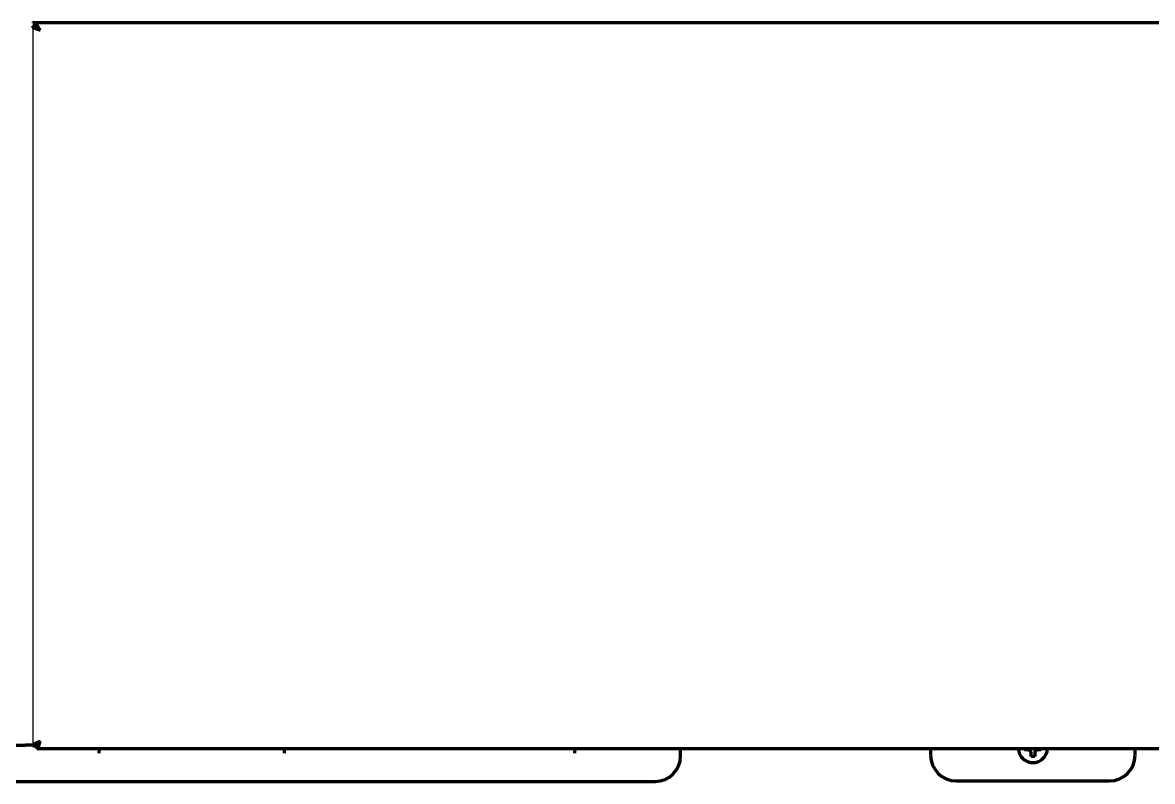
# Model space of a CAD drawing. Header units: inches. Extents: x -3022 to 7311, y 343 to 5680.
# Drawn here: x 2933.1 to 3242.7, y 2261.3 to 2469.3 of the extents above; entities that cross this region are included whole.
import ezdxf

# ---------------------------------------------------------------- set-up
doc = ezdxf.new("R2010")
doc.units = ezdxf.units.IN

msp = doc.modelspace()

# ---------------------------------------------------------------- linework, layer by layer
at = {"linetype": 'Continuous', "lineweight": 70}
for p, q in [((2935.92, 2469.3), (3485.92, 2469.3)), ((2935.92, 2468.21), (2935.92, 2468.31)), ((2935.92, 2468.2), (2936.3, 2468.2)), ((2936.92, 2469.4), (2936.92, 2469.3)), ((2767.92, 2271.3), (2933.92, 2271.3)), ((2935.92, 2271.3), (2933.92, 2271.3)), ((2935.92, 2271.1), (2935.92, 2271.3)), ((2935.92, 2271.1), (2936.92, 2271.1)), ((2937.19, 2271.34), (2937.02, 2271.34)), ((2937.12, 2270.3), (2937.12, 2271.3)), ((3484.72, 2270.3), (2937.12, 2270.3)), ((2937.67, 2271.84), (2937.4, 2271.84)), ((2954.07, 2270.3), (2954.04, 2269.1)), ((3004.77, 2270.3), (3004.79, 2269.1)), ((3084.4, 2270.3), (3084.37, 2269.1)), ((3113.42, 2268.32), (3113.42, 2270.3)), ((3181.92, 2270.3), (3181.92, 2268.49)), ((3207.62, 2269.99), (3207.62, 2270.3)), ((3212.22, 2270.3), (3212.22, 2269.99)), ((3237.92, 2268.49), (3237.92, 2270.3)), ((2852.39, 2261.34), (3106.44, 2261.34)), ((3188.92, 2261.49), (3230.92, 2261.49))]:
    msp.add_line(p, q, dxfattribs=at)
msp.add_line((2935.92, 2468.2), (2935.92, 2271.3))
msp.add_arc((3209.92, 2270.49), 4, 182.8181, 357.1875, dxfattribs=at)
for centre, major_axis, ratio, start_param, end_param in [((3106.39, 2268.37), (4.99, -4.99), 0.992433, 5.501585, 7.064785), ((3188.92, 2268.49), (-4.95, -4.95), 0.999695, 5.497939, 7.068431), ((3230.92, 2268.49), (4.95, -4.95), 0.999695, 5.497939, 7.068431)]:
    msp.add_ellipse(centre, major_axis=major_axis, ratio=ratio, start_param=start_param, end_param=end_param, dxfattribs=at)
for points in [[(2937.92, 2467.3), (2937.89, 2467.33), (2937.85, 2467.41), (2937.78, 2467.52), (2937.7, 2467.63), (2937.63, 2467.74), (2937.56, 2467.85), (2937.49, 2467.96), (2937.42, 2468.06), (2937.35, 2468.16), (2937.28, 2468.26), (2937.2, 2468.36), (2937.13, 2468.45), (2937.06, 2468.54), (2936.99, 2468.63), (2936.92, 2468.71), (2936.85, 2468.79), (2936.78, 2468.86), (2936.7, 2468.93), (2936.63, 2468.99), (2936.56, 2469.05), (2936.49, 2469.1), (2936.42, 2469.14), (2936.35, 2469.18), (2936.28, 2469.22), (2936.2, 2469.25), (2936.13, 2469.27), (2936.06, 2469.28), (2935.99, 2469.29), (2935.94, 2469.3), (2935.92, 2469.3)], [(2937.92, 2467.3), (2937.89, 2467.31), (2937.85, 2467.35), (2937.78, 2467.41), (2937.7, 2467.46), (2937.63, 2467.52), (2937.56, 2467.57), (2937.49, 2467.63), (2937.42, 2467.68), (2937.35, 2467.73), (2937.28, 2467.78), (2937.2, 2467.83), (2937.13, 2467.87), (2937.06, 2467.92), (2936.99, 2467.96), (2936.92, 2468), (2936.85, 2468.04), (2936.78, 2468.08), (2936.7, 2468.11), (2936.63, 2468.14), (2936.56, 2468.17), (2936.49, 2468.2), (2936.42, 2468.22), (2936.35, 2468.24), (2936.28, 2468.26), (2936.2, 2468.27), (2936.13, 2468.28), (2936.06, 2468.29), (2935.99, 2468.29), (2935.94, 2468.3), (2935.92, 2468.3)], [(2935.92, 2468.2), (2935.92, 2468.19), (2935.92, 2468.17), (2935.93, 2468.14), (2935.94, 2468.11), (2935.96, 2468.08), (2935.99, 2468.05), (2936.01, 2468.02), (2936.05, 2467.99), (2936.09, 2467.96), (2936.14, 2467.93), (2936.19, 2467.9), (2936.24, 2467.87), (2936.3, 2467.84), (2936.36, 2467.81), (2936.43, 2467.78), (2936.5, 2467.75), (2936.58, 2467.72), (2936.66, 2467.69), (2936.74, 2467.66), (2936.83, 2467.63), (2936.92, 2467.6), (2937.01, 2467.57), (2937.1, 2467.54), (2937.2, 2467.51), (2937.3, 2467.48), (2937.4, 2467.45), (2937.5, 2467.42), (2937.6, 2467.39), (2937.71, 2467.36), (2937.81, 2467.33), (2937.88, 2467.31), (2937.92, 2467.3)], [(2936.92, 2468.2), (2936.92, 2468.19), (2936.92, 2468.17), (2936.92, 2468.14), (2936.93, 2468.11), (2936.94, 2468.08), (2936.95, 2468.05), (2936.97, 2468.02), (2936.98, 2467.99), (2937, 2467.96), (2937.03, 2467.93), (2937.05, 2467.9), (2937.08, 2467.87), (2937.11, 2467.84), (2937.14, 2467.81), (2937.17, 2467.78), (2937.21, 2467.75), (2937.25, 2467.72), (2937.29, 2467.69), (2937.33, 2467.66), (2937.37, 2467.63), (2937.42, 2467.6), (2937.46, 2467.57), (2937.51, 2467.54), (2937.56, 2467.51), (2937.61, 2467.48), (2937.66, 2467.45), (2937.71, 2467.42), (2937.76, 2467.39), (2937.81, 2467.36), (2937.87, 2467.33), (2937.9, 2467.31), (2937.92, 2467.3)], [(2937.92, 2272.3), (2937.88, 2272.28), (2937.81, 2272.25), (2937.7, 2272.21), (2937.59, 2272.17), (2937.49, 2272.13), (2937.38, 2272.09), (2937.28, 2272.05), (2937.18, 2272.01), (2937.08, 2271.96), (2936.98, 2271.92), (2936.89, 2271.88), (2936.8, 2271.84), (2936.71, 2271.8), (2936.62, 2271.76), (2936.54, 2271.72), (2936.47, 2271.67), (2936.39, 2271.63), (2936.33, 2271.59), (2936.26, 2271.55), (2936.2, 2271.51), (2936.15, 2271.47), (2936.1, 2271.43), (2936.06, 2271.39), (2936.02, 2271.34), (2935.99, 2271.3), (2935.96, 2271.26), (2935.94, 2271.22), (2935.93, 2271.18), (2935.92, 2271.14), (2935.92, 2271.11), (2935.92, 2271.1)], [(2937.92, 2272.3), (2937.9, 2272.28), (2937.86, 2272.25), (2937.81, 2272.21), (2937.76, 2272.17), (2937.7, 2272.13), (2937.65, 2272.09), (2937.6, 2272.05), (2937.55, 2272.01), (2937.5, 2271.96), (2937.45, 2271.92), (2937.4, 2271.88), (2937.36, 2271.84), (2937.31, 2271.8), (2937.27, 2271.76), (2937.23, 2271.72), (2937.19, 2271.67), (2937.16, 2271.63), (2937.12, 2271.59), (2937.09, 2271.55), (2937.06, 2271.51), (2937.03, 2271.47), (2937.01, 2271.43), (2936.99, 2271.39), (2936.97, 2271.34), (2936.95, 2271.3), (2936.94, 2271.26), (2936.93, 2271.22), (2936.92, 2271.18), (2936.92, 2271.14), (2936.92, 2271.11), (2936.92, 2271.1)], [(2937.12, 2271.3), (2937.13, 2271.3), (2937.14, 2271.3), (2937.17, 2271.3), (2937.2, 2271.31), (2937.22, 2271.32), (2937.25, 2271.33), (2937.28, 2271.34), (2937.3, 2271.36), (2937.33, 2271.38), (2937.36, 2271.4), (2937.38, 2271.43), (2937.41, 2271.46), (2937.44, 2271.49), (2937.46, 2271.52), (2937.49, 2271.55), (2937.52, 2271.59), (2937.54, 2271.63), (2937.57, 2271.67), (2937.6, 2271.71), (2937.62, 2271.75), (2937.65, 2271.8), (2937.68, 2271.84), (2937.7, 2271.89), (2937.73, 2271.94), (2937.76, 2271.99), (2937.78, 2272.04), (2937.81, 2272.09), (2937.84, 2272.14), (2937.86, 2272.19), (2937.89, 2272.24), (2937.91, 2272.28), (2937.92, 2272.3)], [(2937.12, 2270.3), (2937.13, 2270.3), (2937.14, 2270.3), (2937.17, 2270.31), (2937.2, 2270.32), (2937.22, 2270.34), (2937.25, 2270.36), (2937.28, 2270.39), (2937.3, 2270.43), (2937.33, 2270.47), (2937.36, 2270.51), (2937.38, 2270.56), (2937.41, 2270.62), (2937.44, 2270.68), (2937.46, 2270.74), (2937.49, 2270.81), (2937.52, 2270.88), (2937.54, 2270.96), (2937.57, 2271.04), (2937.6, 2271.12), (2937.62, 2271.21), (2937.65, 2271.29), (2937.68, 2271.39), (2937.7, 2271.48), (2937.73, 2271.58), (2937.76, 2271.68), (2937.78, 2271.78), (2937.81, 2271.88), (2937.84, 2271.98), (2937.86, 2272.09), (2937.89, 2272.19), (2937.91, 2272.26), (2937.92, 2272.3)], [(3208.92, 2269.99), (3208.86, 2269.99), (3208.76, 2269.99), (3208.59, 2269.99), (3208.44, 2269.99), (3208.28, 2269.99), (3208.13, 2269.99), (3207.97, 2269.99), (3207.81, 2269.99), (3207.68, 2269.99), (3207.62, 2269.99)], [(3209.42, 2269.49), (3209.39, 2269.52), (3209.34, 2269.57), (3209.27, 2269.64), (3209.2, 2269.71), (3209.13, 2269.78), (3209.06, 2269.85), (3208.99, 2269.92), (3208.94, 2269.97), (3208.92, 2269.99)], [(3210.92, 2269.99), (3210.89, 2269.97), (3210.85, 2269.92), (3210.78, 2269.85), (3210.7, 2269.78), (3210.63, 2269.71), (3210.56, 2269.63), (3210.49, 2269.56), (3210.44, 2269.52), (3210.42, 2269.49)], [(3210.42, 2269.49), (3210.42, 2269.44), (3210.42, 2269.33), (3210.42, 2269.17), (3210.42, 2269.01), (3210.42, 2268.85), (3210.42, 2268.7), (3210.42, 2268.55), (3210.42, 2268.38), (3210.42, 2268.26), (3210.42, 2268.19)], [(3210.42, 2268.19), (3210.25, 2268.19), (3209.92, 2268.19), (3209.58, 2268.19), (3209.42, 2268.19)]]:
    msp.add_open_spline(points, degree=3, dxfattribs=at)
for points in [[(3209.42, 2268.19), (3209.42, 2268.39), (3209.42, 2268.6), (3209.42, 2268.93), (3209.42, 2269.04), (3209.42, 2269.26), (3209.42, 2269.38), (3209.42, 2269.49)], [(3212.22, 2269.99), (3212.02, 2269.99), (3211.81, 2269.99), (3211.48, 2269.99), (3211.37, 2269.99), (3211.15, 2269.99), (3211.03, 2269.99), (3210.92, 2269.99)]]:
    msp.add_open_spline(points, degree=3, knots=[0, 0, 0, 0, 0.5, 0.5, 0.75, 0.75, 1, 1, 1, 1], dxfattribs=at)

doc.saveas('drawing.dxf')
